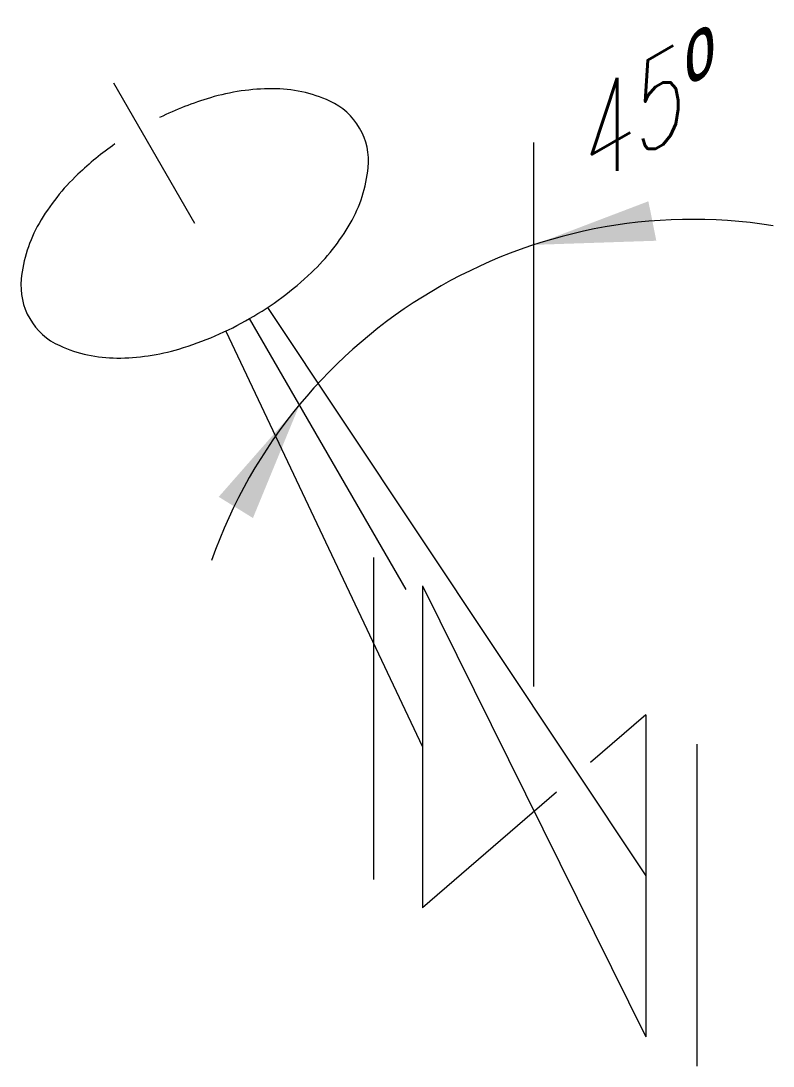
# Model space of a CAD drawing. Header units: millimetres. Extents: x -9996.21 to -9995.28, y -70.04 to -68.75.
import ezdxf

# ---------------------------------------------------------------- set-up
doc = ezdxf.new("R2010")
doc.units = ezdxf.units.MM
doc.layers.add('Tub_iso_válvulas', color=2, linetype='Continuous')
doc.styles.add('ISOPOS80', font='ROMANSBR', dxfattribs={"width": 0.85, "oblique": 30, "height": 2})

msp = doc.modelspace()

# ---------------------------------------------------------------- linework, layer by layer
at = {"layer": 'Tub_iso_válvulas', "color": 1}
for p, q in [((-9995.997, -68.9974), (-9996.0975, -68.8234)), ((-9995.5758, -69.5727), (-9995.5758, -68.8968)), ((-9995.9066, -69.102), (-9995.4368, -69.8077)), ((-9995.7346, -69.452), (-9995.9288, -69.1157)), ((-9995.7346, -69.452), (-9995.9288, -69.1157)), ((-9995.9583, -69.1312), (-9995.7142, -69.6475))]:
    msp.add_line(p, q, dxfattribs=at)
at = {"layer": 'Tub_iso_válvulas'}
for p, q in [((-9995.7752, -69.4123), (-9995.7752, -69.8123)), ((-9995.7142, -69.4475), (-9995.7142, -69.8475)), ((-9995.7142, -69.4475), (-9995.4368, -70.0077)), ((-9995.4368, -69.6077), (-9995.5054, -69.6671)), ((-9995.4368, -69.6077), (-9995.4368, -70.0077)), ((-9995.3736, -69.6441), (-9995.3736, -70.0441)), ((-9995.5479, -69.7038), (-9995.7142, -69.8475))]:
    msp.add_line(p, q, dxfattribs=at)
at = {"layer": 'Tub_iso_válvulas', "color": 1}
msp.add_lwpolyline([(-9996.096, -68.8988, 0.036377), (-9996.142, -68.9363, 0.072341), (-9996.1902, -68.9974, 0.106617), (-9996.2124, -69.0667, 0.156851), (-9996.2019, -69.1157, 0.156851), (-9996.1647, -69.1493, 0.106617), (-9996.0936, -69.1647, 0.072341), (-9996.0166, -69.1535, 0.058752), (-9995.9288, -69.1157, 0.058752), (-9995.8521, -69.0585, 0.072341), (-9995.8039, -68.9974, 0.106617), (-9995.7816, -68.9282, 0.156851), (-9995.7922, -68.8792, 0.156851), (-9995.8293, -68.8455, 0.106617), (-9995.9005, -68.8302, 0.072341), (-9995.9775, -68.8414, 0.041553), (-9996.0406, -68.866, 0.058752)], format="xyb", dxfattribs=at)
msp.add_arc((-9995.3783, -69.6261), 0.6336, 80.968, 160.6316, dxfattribs=at)
for points in [[(-9995.4238, -69.019), (-9995.4337, -68.97), (-9995.5758, -69.0241)], [(-9995.9672, -69.3371), (-9995.9247, -69.3634), (-9995.8669, -69.2228)]]:
    msp.add_solid(points, dxfattribs=at)

# ---------------------------------------------------------------- texts
at = {"layer": 'Tub_iso_válvulas', "style": 'ISOPOS80', "oblique": 30, "width": 0.85}
msp.add_attdef('45º', (-9995.5133, -68.9558), '45%%D', height=0.1, rotation=30, dxfattribs=at)

doc.saveas('drawing.dxf')
